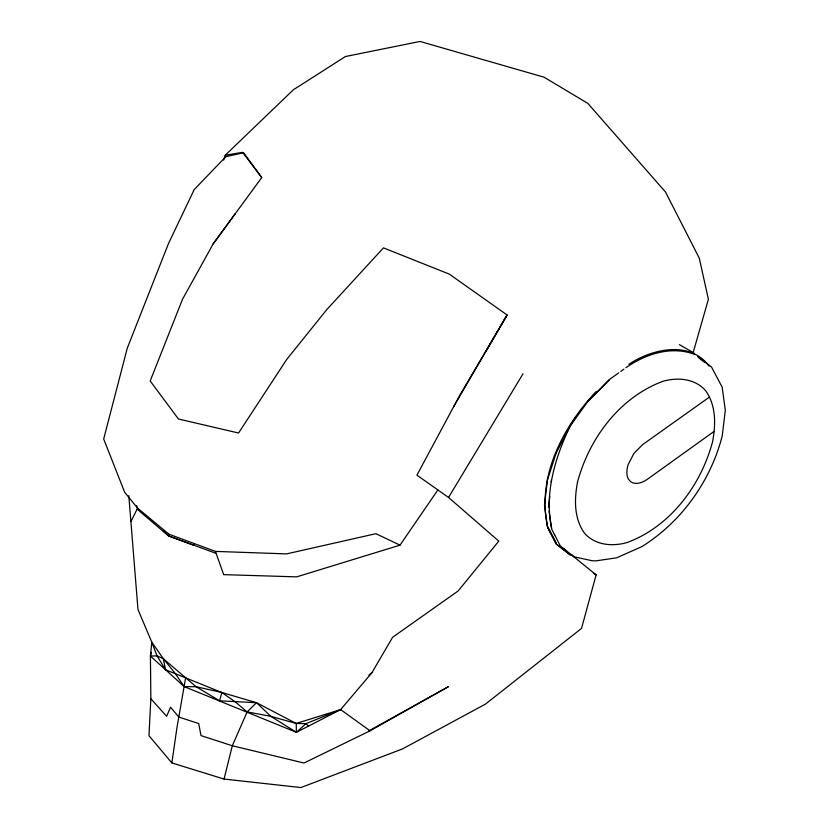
<?xml version="1.0" encoding="UTF-8"?>
<svg xmlns="http://www.w3.org/2000/svg" width="829" height="829" viewBox="0 0 829 829"><rect width="100%" height="100%" fill="white"/><g stroke="black" fill="none" stroke-linecap="round" stroke-linejoin="round"><path stroke-width="1.24" d="M591.419 560.58L574.02 556.787L560.373 546L551.658 529.109L549.088 511.027M576.031 416.5L570.269 425.837C555.15 457.442 544.166 493.255 551.637 528.353M128.806 495.659L137.977 609.512L151.821 642.247L150.422 656.071L150.847 698.733L148.961 735.717L171.862 762.918L224.048 779.063L300.906 787.55L402.645 748.856L485.545 704.049L581.523 628.413L596.134 574.87L571.554 554.943M194.069 545.295L194.224 543.555L194.007 545.347L168.598 535.948L163.199 530.995M548.529 507.234L549.762 496.561M547.482 479.753L544.498 505.079L547.482 527.151L556.238 544.083L570.176 554.933L572.59 555.461M171.862 762.918L176.94 727.779L185.623 677.79L163.344 658.723L151.821 642.247L152.153 644.299M216.141 553.389L168.598 535.948L168.898 534.177L137.593 508.146L124.661 492.281L103.687 439.007L127.303 348.066L168.505 243.508L194.193 189.592L225.851 156.65L243.602 152.764L261.726 177.582L213.188 243.871L182.515 299.259L150.194 380.977L178.432 419.008L238.565 433.007L286.72 359.423L326.906 309.455L383.475 247.871L449.308 274.119L507.099 314.989L459.877 395.07L416.946 475.162L448.53 497.462L498.789 541.119L458.074 591.036L392.625 637.263L371.9 672.754L340.615 709.614L296.409 732.318L184.142 686.588L150.422 656.071L151.386 652.35M224.048 779.063L232.307 745.768L247.146 711.914L256.503 702.691L296.202 723.458L305.994 723.644L340.615 709.614L370.076 730.815L448.458 686.64L368.573 731.023M308.543 726.09L305.994 723.644L296.409 732.318L270.762 716.318L256.503 702.691L219.561 700.826L221.84 692.495L165.541 669.759L157.002 655.863L151.821 642.247M693.231 352.356L708.391 299.279L699.272 258.12L665.49 191.996L587.844 103.397L544.083 77.211L420.065 41.45L345.392 56.538L293.3 89.833L225.25 155.22L223.664 160.101M547.482 526.767L547.451 526.239C536.777 476.789 562.839 426.759 596.061 391.62M547.482 479.95L556.238 452.707M551.067 481.794L551.451 480.26M131.127 521.213L137.593 508.146L136.65 505.731M556.238 452.893L570.269 425.837M453.484 406.998L507.099 314.989L485.835 351.506M448.551 497.452L523.016 373.765M168.898 534.177L215.436 551.399L223.675 574.642L296.699 576.86L400.013 545.15L437.867 489.939M213.188 243.871L235.332 213.581M570.176 425.971L588.331 400.801L609.47 379.485L618.755 372.853M588.331 400.998L609.47 379.682M368.915 675.169L371.9 672.754M713.759 431.65L647.345 479.286C642.589 482.54 635.926 485.307 630.6 481.722L628.237 478.82A21.015 12.134 -60 0 1 628.247 464.375L633.967 453.328L642.651 444.582L709.075 397.35M628.869 364.304C651.988 348.833 690.08 340.149 709.054 366.117M620.817 371.382L623.905 369.174M625.968 367.703C645.408 354.107 670.941 345.652 694.142 354.201M370.076 730.815L304.005 763.012L232.307 745.768L200.991 735.592L198.722 723.551L178.826 717.075L170.567 707.21L166.619 716.287L150.847 698.733M150.422 656.071L157.002 655.863L163.344 658.723L175.479 673.811L184.142 686.588L196.162 686.733L221.84 692.495L235.395 701.976L247.146 711.914L270.762 716.318L296.202 723.458L340.615 709.614M225.25 155.22L242.669 152.329L261.726 177.582M215.436 551.399L286.575 553.896L375.91 533.689L400.013 545.15M591.802 560.736L595.854 560.87L616.631 557.824L641.75 546.684C681.5 521.897 710.557 481.245 722.225 435.981L725.313 410.231L722.152 387.143L711.531 367.06L697.603 356.221M221.84 692.495L256.503 702.691M679.417 344.626L693.956 353.019M593.896 573.575L596.134 574.87M219.561 700.826L196.162 686.733L185.623 677.79M698.122 357.299L705.085 362.719M564.01 548.902L566 550.456M570.176 554.736L556.238 543.897L547.482 526.954M137.117 509.11L168.598 535.948M554.414 534.301L554.736 534.892M547.876 526.902L556.052 542.705M163.344 658.723L165.541 669.759M296.202 723.458L296.409 732.318M577.523 482.074C574.259 499.327 573.875 518.301 584.507 533.223C595.232 545.316 612.165 546.684 626.952 542.601C670.329 526.591 700.899 485.493 712.567 441.753C715.831 424.489 716.215 405.516 705.583 390.604C694.857 378.511 677.925 377.133 663.138 381.226C619.76 397.226 589.191 438.323 577.523 482.074"/></g></svg>
